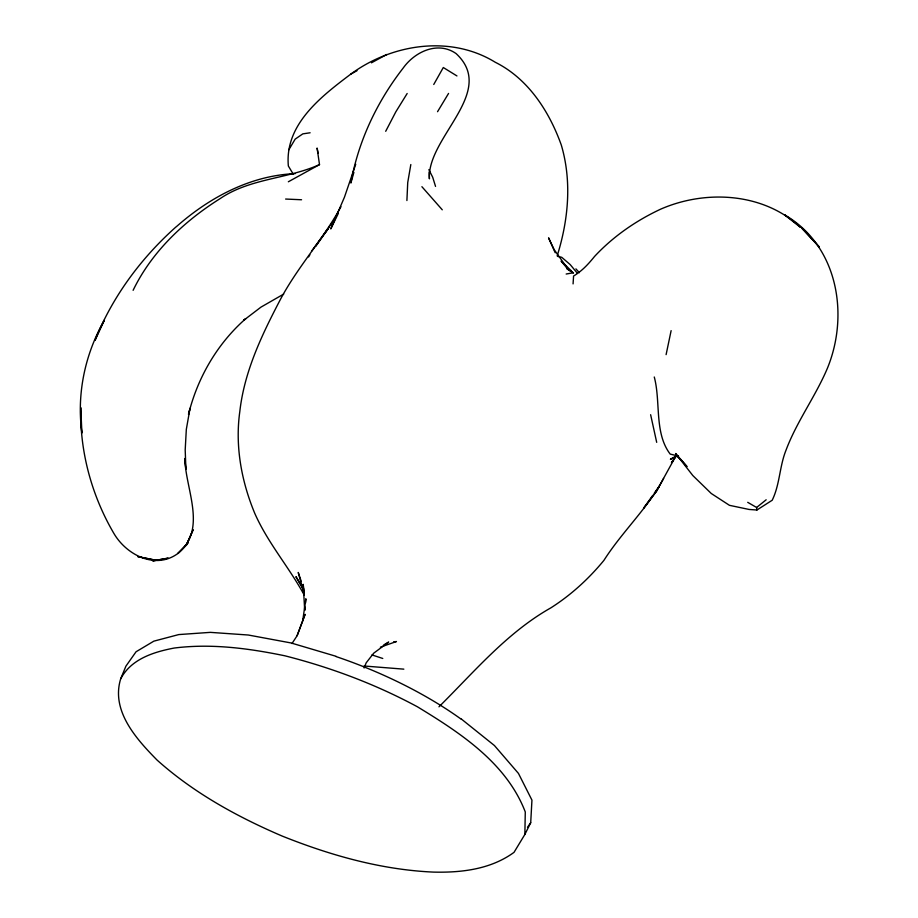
<?xml version="1.0" encoding="UTF-8"?>
<svg xmlns="http://www.w3.org/2000/svg" width="918" height="918" viewBox="0 0 918 918"><rect width="100%" height="100%" fill="white"/><g stroke="black" fill="none" stroke-linecap="round" stroke-linejoin="round"><path stroke-width="1.38" d="M524.866 834.439L525.28 811.948C506.461 763.007 460.377 732.931 417.449 706.803C375.6 684.243 330.916 667.489 284.867 655.796C248.514 648.292 211.232 643.346 174.168 648.051C153.581 651.998 131.102 659.009 120.671 678.872C110.826 710.83 136.323 738.979 157.035 760.035C193.675 792.865 237.2 816.79 282.216 836.08C330.503 855.392 381.28 869.782 433.468 872.1C461.49 872.777 490.763 869.346 514.023 852.352L524.866 834.439L530.707 822.712L531.947 800.129L518.452 773.415L494.435 745.542L461.226 718.92M557.157 255.95C568.38 220.171 572.063 181.489 561.3 145.044C549.239 111.342 528.137 78.65 495.33 62.298C450.52 34.735 391.929 43.869 350.825 74.094C321.3 96.401 284.534 124.355 288.355 166.009L293.267 174.179M406.904 200.537L407.73 182.556L410.828 164.54M304.684 610.057L303.215 584.341L304.294 594.91L298.235 572.453L301.356 581.645M573.073 283.903L573.578 276.008C581.989 271.097 588.484 263.948 594.554 256.455C613.167 236.477 635.876 220.756 660.547 209.212C705.391 189.533 763.099 192.55 800.037 226.987M305.051 610.034L305.258 607.223M305.556 603L305.866 598.777L302.711 620.786L297.122 635.692L291.993 643.529M666.101 354.635L671.127 330.641M353.9 172.354L350.871 183.038C358.295 141.085 377.057 101.657 403.128 68.116C414.81 51.66 437.875 40.828 456.074 53.565C497.476 92.007 426.881 137.184 429.406 178.826L429.176 171.873M355.736 164.242L344.457 197.186L330.767 228.926L338.26 213.538M302.711 620.786L305.097 614.337L297.122 635.692M364.09 667.983L366.213 662.785L373.718 653.18L388.681 642.061L383.862 644.838M120.671 678.872L125.915 666.158L136.059 651.769L153.845 641.154L178.758 634.579L210.36 632.364L248.285 635.015L291.006 642.944L336.057 656.301M385.698 131.297L395.819 111.847L407.167 93.498M340.968 206.711C322.884 239.885 296.675 267.895 279.301 301.563C261.194 336.298 244.222 372.169 239.805 411.597C234.962 446.091 241.457 481.33 254.745 513.3C267.723 542.836 289.078 567.163 304.397 595.369M652.721 495.387L643.736 508.044L656.186 491.773L675.568 456.556L671.46 462.787L675.981 456.2L670.392 459.298L677.874 455.592M133.11 290.317C151.791 251.658 184.174 221.215 220.148 198.598C250.121 178.195 287.277 179.09 319.51 164.609L317.089 148.039L318.121 153.168M656.186 491.773L663.611 478.45M433.755 84.479L443.302 67.519L456.946 75.942M288.86 149.726L295.171 139.123L302.825 133.867L310.123 132.777M437.542 111.709L448.558 93.429M308.574 256.914L309.882 254.768M330.457 225.541L332.672 222.03M334.152 219.689L336.367 216.178M315.781 246.322L327.978 228.995M527.494 827.325L530.707 822.712M654.35 493.092L659.25 486.184C643.151 512.577 620.557 534.23 603.941 560.336C588.805 578.776 571.065 594.967 550.926 607.819C507.103 632.502 474.262 671.827 438.965 706.814M311.535 251.153L327.978 228.88M324.708 233.287L329.631 226.643M675.568 455.213L680.353 459.034L687.02 466.608L675.591 453.492L692.815 475.535L711.278 493.505L729.454 505.325L749.099 509.456L756.925 510.006L756.616 507.482L766.163 499.782M288.344 181.775L319.51 164.609M350.825 74.094L357.01 70.709M371.446 62.826L386.685 54.495M756.925 510.006L772.199 500.241C779.864 484.612 779.474 466.47 785.98 450.279C796.744 421.454 815.459 396.553 827.405 368.256C849.471 314.518 837.732 245.519 784.534 214.789L800.071 227.044M283.696 294.081L260.964 307.128L243.729 320.29L245.749 318.672C217.279 343.653 197.554 377.688 188.511 414.362L190.037 408.269L186.32 429.406L185.195 449.923L185.918 469.373M380.385 647.156L396.45 641.533L393.638 641.877M566.165 274.023L573.257 272.772L567.049 268.848L573.486 273.002M295.183 173.64C250.614 175.395 209.522 197.439 176.635 226.448L175.613 227.262C140.833 258.383 112.26 296.939 94.99 340.44L104.4 320.141C84.926 354.222 76.538 394.04 81.92 433.021L80.738 407.592C79.694 451.702 91.789 495.904 114.13 533.851C126.822 555.126 155.635 569.883 177.862 553.497C207.583 529.479 185.47 489.512 184.816 458.495L185.78 468.019M285.624 199.045L301.563 199.757M364.021 665.998L403.84 669.153M678.517 456.051L670.209 454.112C654.064 433.021 660.903 401.682 654.27 377M557.639 256.374L561.747 257.315L570.193 264.591L577.17 273.025M371.974 654.936L382.772 658.47M747.722 502.33L756.616 507.482M571.547 271.051L561.105 261.045L567.439 268.676M575.919 268.882L579.384 272.692M421.901 186.698L442.269 209.809M567.806 268.767L554.197 249.696L548.562 237.842L555.218 252.76M303.238 588.863L295.94 576.653L303.583 589.838M428.867 169.658L432.688 177.208L435.545 186.411M303.606 588.702L301.242 583.951L304.26 591.949M656.691 442.338L650.632 414.706M336.034 656.565A211.358 83.882 21.1 0 1 460.905 718.978M193.067 529.927L186.251 545.326L177.862 553.497L188.179 542.527L186.251 545.326L193.067 529.927M156.026 560.301L152.721 560.909L168.224 558.144L156.026 560.301L137.895 556.618L156.026 560.301M804.512 230.544L802.298 228.789L819.281 246.953L801.46 227.538L804.512 230.544"/></g></svg>
